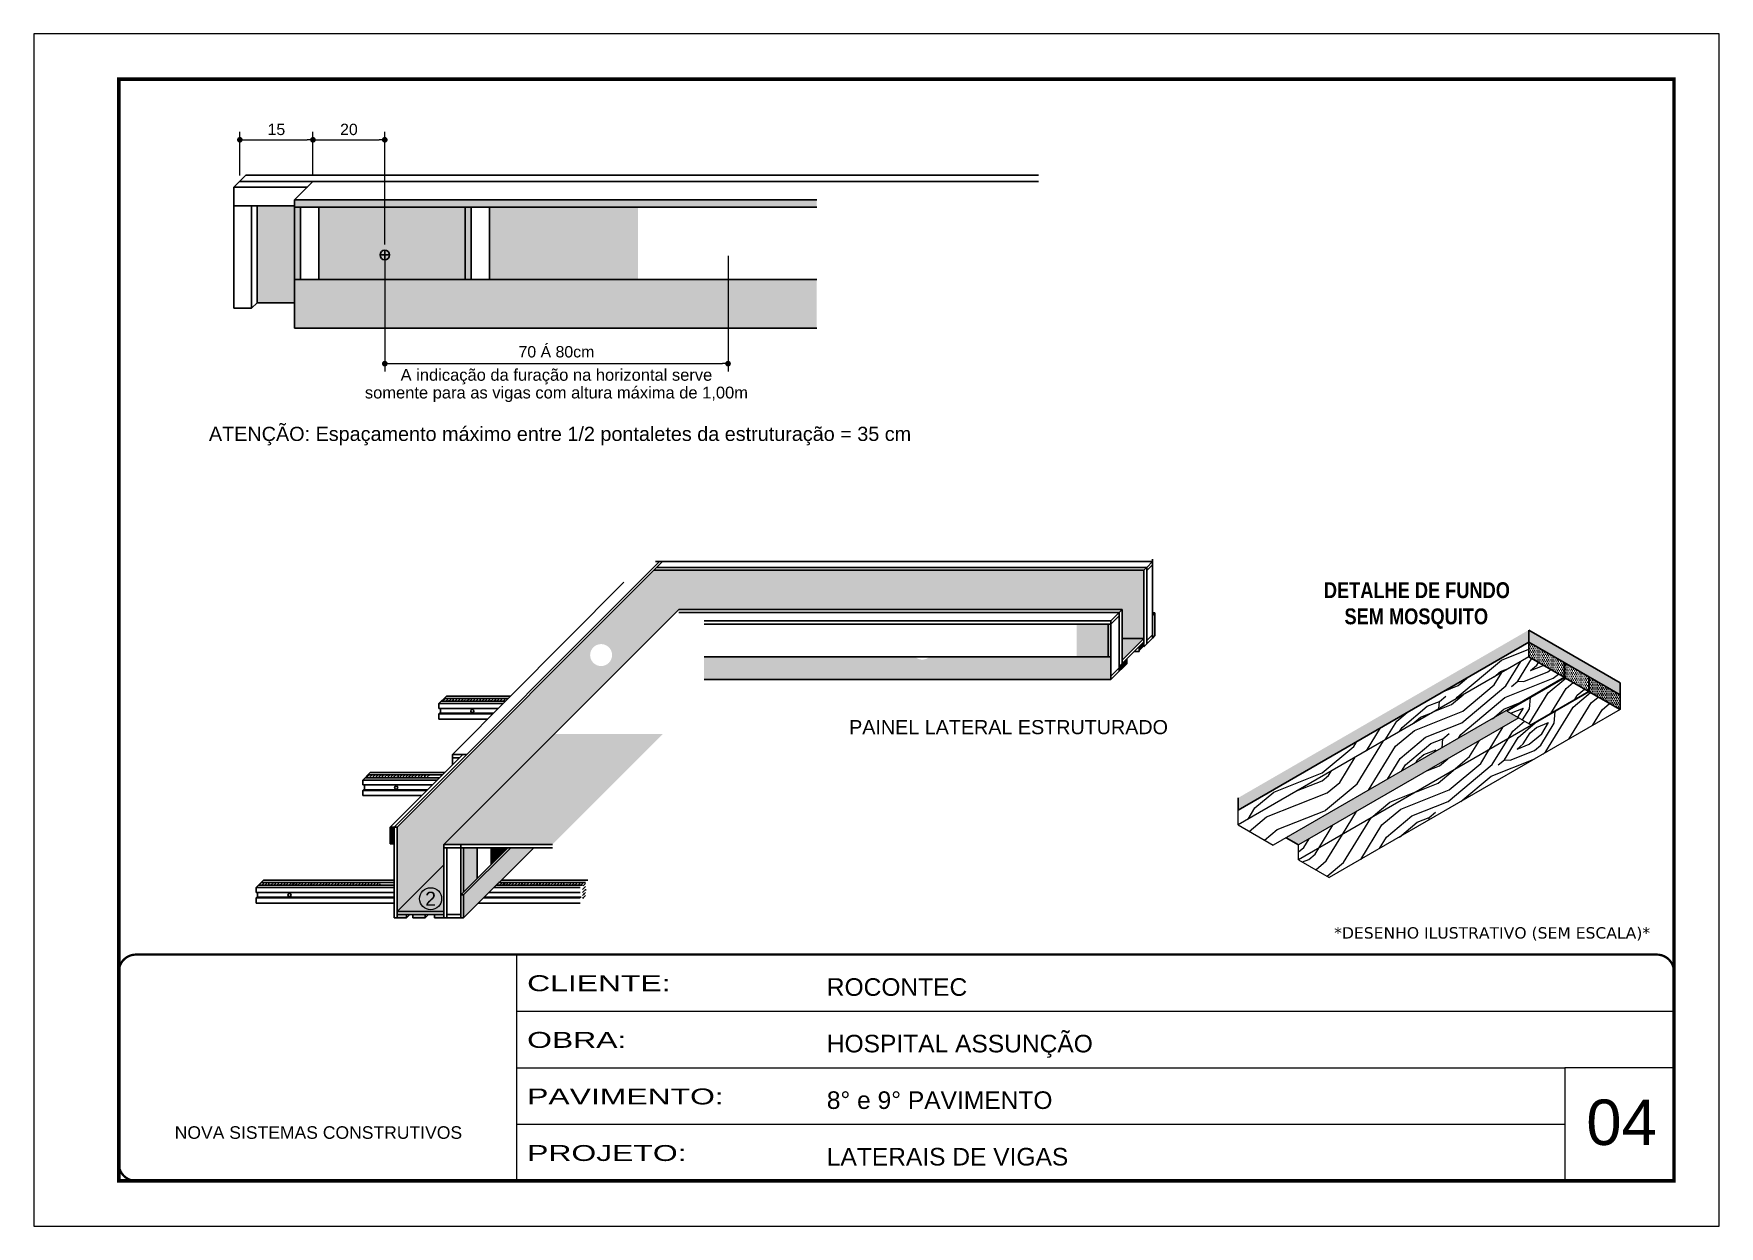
# Model space of a CAD drawing. Extents: x -20960 to -5926, y -2106 to 21915.
# Drawn here: x -7438 to -5953, y 20865 to 21915 of the extents above; entities that cross this region are included whole.
import ezdxf
from ezdxf.enums import TextEntityAlignment as Align

# ---------------------------------------------------------------- set-up
doc = ezdxf.new("R2010")
doc.units = 0
doc.linetypes.add('CONTINUO', pattern=[0])
doc.linetypes.add('DASHED', pattern=[0.75, 0.5, -0.25])
for name, color, linetype, lineweight in [('CARIMBO', 255, 'Continuous', 9), ('Demarcação 1', 251, 'Continuous', 9), ('Folhas', 255, 'Continuous', 9), ('fundo', 100, 'Continuous', 9), ('Madeira', 126, 'Continuous', 18), ('SARRAFO DE PRESSAO', 251, 'DASHED', 9)]:
    doc.layers.add(name, color=color, linetype=linetype, lineweight=lineweight)
for name, color, linetype in [('COTA', 241, 'Continuous'), ('HACHURA MADEIRAS', 1, 'Continuous'), ('material do compensado', 7, 'Continuous'), ('texto', 7, 'Continuous')]:
    doc.layers.add(name, color=color, linetype=linetype)
doc.layers.add('Demarcação 2', color=7, linetype='Continuous', lineweight=9, true_color=0xe0e0e0)
doc.styles.add('ARIAL', font='arial.ttf')
doc.styles.add('CESAR1', font='arial.ttf', dxfattribs={"oblique": 15})
doc.styles.add('ROMANC', font='techb___.ttf', dxfattribs={"height": 2.5})
doc.styles.get("Standard").update_dxf_attribs({"font": 'arial.ttf'})
doc.styles.add('stylellllll', font='verdana.ttf', dxfattribs={"height": 2})
doc.styles.add('Tecnologia', font='')
doc.styles.get('Tecnologia').set_extended_font_data('Forgotten Futurist')
doc.dimstyles.new('1x', dxfattribs={"dimtxt": 10, "dimasz": 5, "dimexe": 7, "dimexo": 5, "dimgap": 4, "dimtad": 1, "dimdec": 1, "dimdsep": 46, "dimtxsty": 'Standard', "dimblk": 'DOT', "dimcen": 0.09, "dimclrd": 4, "dimclre": 4, "dimclrt": 2, "dimadec": 0, "dimazin": 2, "dimtfac": 1, "dimtdec": 1, "dimtmove": 0, "dimatfit": 3, "dimldrblk": 'DOT', "dimfxl": 1, "dimtolj": 1, "dimtzin": 0, "dimlwd": 9, "dimlwe": 9, "dimarcsym": 0})
pattern_1 = [(45, (-9659.495, 69554.6815), (0.99436891, 3.64601934), [4.6875, -0.9375, 0, -0.9375])]
pattern_2 = [(355, (-55786.17, 18517.83), (111.07494, 93.20294), [5.12645, -97.40264]), (85, (-55742.19, 18550.01), (-93.20294, 111.07494), [10.2529, -92.27619]), (40, (-55763.51, 18541.58), (8.936, 102.13894), [7.24881, -21.74642, 7.24881, -14.497615, 50.751904, -43.50449]), (40, (-55791.72, 18513.175), (8.936, 102.13894), [7.24983, -14.49967, 7.24983, -115.99871]), (40, (-55755.08, 18520.26), (8.936, 102.13894), [7.24983, -137.7482]), (40, (-55745.314, 18514.26), (8.936, 102.13894), [7.24983, -137.7482]), (40, (-55759.74, 18525.815), (8.936, 102.13894), [7.24983, -137.7482]), (40, (-55764.4, 18531.37), (8.936, 102.13894), [14.49967, -130.49838]), (40, (-55732.165, 18605.74), (8.936, 102.13894), [14.49967, -130.49838]), (40, (-55774.17, 18537.37), (8.936, 102.13894), [28.99933, -115.99871]), (40, (-55778.83, 18542.92), (8.936, 102.13894), [28.99933, -115.99871]), (40, (-55709.76, 18567.756), (8.936, 102.13894), [28.99933, -115.99871]), (40, (-55783.04, 18553.58), (8.936, 102.13894), [21.7497, -123.24834]), (40, (-55802.13, 18570.69), (8.936, 102.13894), [21.7497, -123.24834]), (40, (-55792.81, 18559.584), (8.936, 102.13894), [21.7497, -123.24834]), (40, (-55723.74, 18584.42), (8.936, 102.13894), [36.24951, -108.74853]), (40, (-55733.505, 18590.42), (8.936, 102.13894), [36.24951, -108.74853]), (40, (-55725.525, 18563.99), (8.936, 102.13894), [50.74931, -94.24873]), (21.56505, (-55775.06, 18527.155), (102.138945, -8.936), [11.4631, -217.79893]), (21.56505, (-55751.954, 18556.01), (102.138945, -8.936), [11.4631, -217.79893]), (21.56505, (-55757.954, 18546.242), (102.138945, -8.936), [11.4631, -217.79893]), (21.56505, (-55781.063, 18517.39), (102.138945, -8.936), [22.9262, -206.33583]), (21.56505, (-55756.614, 18561.563), (102.138945, -8.936), [34.3893, -194.87273]), (21.56505, (-55766.38, 18567.564), (102.138945, -8.936), [45.8524, -183.40963]), (21.56505, (-55776.15, 18573.564), (102.138945, -8.936), [45.8524, -183.40963]), (21.56505, (-55788.79, 18605.546), (102.138945, -8.936), [45.8524, -183.40963]), (21.56505, (-55789.68, 18595.332), (102.138945, -8.936), [57.3155, -171.94653]), (21.56505, (-55785.47, 18584.67), (102.138945, -8.936), [57.3155, -171.94653]), (58.43495, (-55753.294, 18540.69), (8.936, 102.138945), [11.4631, -217.79893]), (58.43495, (-55769.51, 18531.815), (8.936, 102.138945), [11.4631, -217.79893]), (58.43495, (-55786.17, 18517.835), (8.936, 102.138945), [22.9262, -206.33583]), (58.43495, (-55754.188, 18530.475), (8.936, 102.138945), [22.9262, -206.33583]), (58.43495, (-55796.83, 18513.62), (8.936, 102.138945), [34.3893, -194.87273]), (58.43495, (-55807.044, 18514.515), (8.936, 102.138945), [45.8524, -183.40963]), (58.43495, (-55714.672, 18511.58), (8.936, 102.138945), [45.8524, -183.40963]), (58.43495, (-55749.527, 18524.92), (8.936, 102.138945), [45.8524, -183.40963]), (58.43495, (-55729.993, 18512.92), (8.936, 102.138945), [57.3155, -171.94653]), (58.43495, (-55739.76, 18518.92), (8.936, 102.138945), [57.3155, -171.94653])]
pattern_3 = [(0, (-44893.6525, 10763.8832), (0.82275303, 1.645506056), [0, -1.645506056])]

# ---------------------------------------------------------------- blocks, each defined once
blk = doc.blocks.new('9999999999')
at = {"color": 30, "linetype": 'CONTINUO'}
for p, q in [((98564.6, 34230.2), (98564.6, 34429.4)), ((98564.6, 34379.6), (99584, 34379.6)), ((98564.6, 34329.8), (99488, 34329.8)), ((99584, 34329.8), (99488, 34329.8)), ((99488, 34329.8), (99488, 34230.2)), ((98564.6, 34280), (99488, 34280))]:
    blk.add_line(p, q, dxfattribs=at)
at = {"color": 30, "linetype": 'CONTINUO', "const_width": 2}
blk.add_lwpolyline([(99584, 34230.2), (99584, 34414.4, 0.414214), (99569, 34429.4), (98229, 34429.4, 0.414214), (98214, 34414.4), (98214, 34245.2, 0.414214), (98229, 34230.2), (99584, 34230.2)], format="xyb", dxfattribs=at)
at = {"layer": 'Folhas'}
blk.add_lwpolyline([(98139, 34190.2), (99624, 34190.2), (99624, 35240.2), (98139, 35240.2)], close=True, dxfattribs=at)
at = {"layer": 'Folhas', "color": 30, "const_width": 3}
blk.add_lwpolyline([(98214, 34230.2), (99584, 34230.2), (99584, 35200.2), (98214, 35200.2)], close=True, dxfattribs=at)
at = {"color": 7, "linetype": 'Continuous', "ltscale": 5, "style": 'ARIAL'}
for s, height, p in [('ROCONTEC', 15.48, (98837.7, 34393.1)), ('HOSPITAL ASSUNÇÃO', 15.483, (98837.7, 34343.3)), ('8° e 9° PAVIMENTO', 15.483, (98837.7, 34293.5)), ('NOVA SISTEMAS CONSTRUTIVOS', 11.059, (98263.2, 34267.2)), ('LATERAIS DE VIGAS', 15.483, (98837.7, 34243.7))]:
    blk.add_text(s, height=height, dxfattribs=at).set_placement(p)
at = {"layer": 'Folhas', "color": 7, "style": 'Tecnologia', "width": 1.5}
for s, p in [('CLIENTE:', (98573.7, 34397.2)), ('OBRA:', (98573.7, 34347.3)), ('PAVIMENTO:', (98573.7, 34297.5)), ('PROJETO:', (98573.7, 34247.7))]:
    blk.add_text(s, height=14, dxfattribs=at).set_placement(p)
blk = doc.blocks.new('_Dot')
at = {"color": 0, "linetype": 'ByBlock', "lineweight": -2}
blk.add_line((-0.5, 0), (-1, 0), dxfattribs=at)
at = {"color": 0, "linetype": 'ByBlock', "const_width": 0.5}
blk.add_lwpolyline([(-0.25, 0, 1), (0.25, 0, 1)], format="xyb", close=True, dxfattribs=at)
blk = doc.blocks.new('*D8')
at = {"layer": 'COTA', "color": 4, "lineweight": 9, "transparency": 16777216}
for p, q in [((-7256.9, 21790.6), (-7256.9, 21829)), ((-7251.9, 21822), (-7197.5, 21822)), ((-7192.5, 21790.2), (-7192.5, 21829))]:
    blk.add_line(p, q, dxfattribs=at)
at = {"layer": 'Defpoints', "color": 0, "transparency": 16777216}
for p in [(-7192.5, 21822), (-7256.9, 21785.6), (-7192.5, 21785.2)]:
    blk.add_point(p, dxfattribs=at)
at = {"layer": 'COTA', "color": 4, "lineweight": 9, "transparency": 16777216, "xscale": 5, "yscale": 5, "zscale": 5, "rotation": 180}
blk.add_blockref('_Dot', (-7256.9, 21822), dxfattribs=at)
at = {"layer": 'COTA', "color": 4, "lineweight": 9, "transparency": 16777216, "xscale": 5, "yscale": 5, "zscale": 5}
blk.add_blockref('_Dot', (-7192.5, 21822), dxfattribs=at)
at = {"layer": 'COTA', "color": 2, "transparency": 16777216, "insert": (-7224.7, 21831.1), "char_height": 10, "attachment_point": 5}
blk.add_mtext('\\A1;15', dxfattribs=at)
blk = doc.blocks.new('*D9')
at = {"layer": 'COTA', "color": 4, "lineweight": 9, "transparency": 16777216}
for p, q in [((-7192.5, 21790.2), (-7192.5, 21829)), ((-7187.5, 21822), (-7134.2, 21822)), ((-7129.2, 21729.8), (-7129.2, 21829))]:
    blk.add_line(p, q, dxfattribs=at)
at = {"layer": 'Defpoints', "color": 0, "transparency": 16777216}
for p in [(-7129.2, 21822), (-7192.5, 21785.2), (-7129.2, 21724.8)]:
    blk.add_point(p, dxfattribs=at)
at = {"layer": 'COTA', "color": 4, "lineweight": 9, "transparency": 16777216, "xscale": 5, "yscale": 5, "zscale": 5, "rotation": 180}
blk.add_blockref('_Dot', (-7192.5, 21822), dxfattribs=at)
at = {"layer": 'COTA', "color": 4, "lineweight": 9, "transparency": 16777216, "xscale": 5, "yscale": 5, "zscale": 5}
blk.add_blockref('_Dot', (-7129.2, 21822), dxfattribs=at)
at = {"layer": 'COTA', "color": 2, "transparency": 16777216, "insert": (-7160.8, 21831.1), "char_height": 10, "attachment_point": 5}
blk.add_mtext('\\A1;20', dxfattribs=at)
blk = doc.blocks.new('*D10')
at = {"layer": 'COTA', "color": 4, "lineweight": 9, "transparency": 16777216}
for p, q in [((-7129.2, 21719.8), (-7129.2, 21617.9)), ((-6826.8, 21719.8), (-6826.8, 21617.9)), ((-7124.2, 21624.9), (-6831.8, 21624.9))]:
    blk.add_line(p, q, dxfattribs=at)
at = {"layer": 'Defpoints', "color": 0, "transparency": 16777216}
for p in [(-7129.2, 21724.8), (-6826.8, 21724.8), (-6826.8, 21624.9)]:
    blk.add_point(p, dxfattribs=at)
at = {"layer": 'COTA', "color": 4, "lineweight": 9, "transparency": 16777216, "xscale": 5, "yscale": 5, "zscale": 5, "rotation": 180}
blk.add_blockref('_Dot', (-7129.2, 21624.9), dxfattribs=at)
at = {"layer": 'COTA', "color": 4, "lineweight": 9, "transparency": 16777216, "xscale": 5, "yscale": 5, "zscale": 5}
blk.add_blockref('_Dot', (-6826.8, 21624.9), dxfattribs=at)
at = {"layer": 'COTA', "color": 2, "transparency": 16777216, "insert": (-6978, 21635.3), "char_height": 10, "attachment_point": 5}
blk.add_mtext('\\A1;70 Á 80cm', dxfattribs=at)

msp = doc.modelspace()

# ---------------------------------------------------------------- hatches: boundary and pattern name
at = {"linetype": 'ByBlock', "ltscale": 2}
for points in [[(-7208.82, 21699.04), (-7203.5, 21699.04), (-7203.5, 21762.64), (-7208.82, 21762.64)], [(-6748.66, 21769.13), (-7208.71, 21769.13), (-7208.71, 21762.75), (-6748.66, 21762.75)], [(-7058.64, 21699.04), (-7053.32, 21699.04), (-7053.31, 21762.64), (-7058.64, 21762.64)], [(-6450.77, 21405.49), (-6452.79, 21405.49), (-6452.79, 21403.25)], [(-6492.1, 21366.78), (-6489.66, 21366.78), (-6489.66, 21395.5), (-6492.1, 21395.5)], [(-7018.25, 21198.72), (-7020.82, 21198.72), (-7062.27, 21157.26), (-7059.71, 21157.26)], [(-7035.46, 21184.08), (-7033.11, 21186.43), (-7033.11, 21198.61), (-7035.46, 21198.61)]]:
    msp.add_hatch(color=256, dxfattribs=at).paths.add_polyline_path(points)
for points in [[(-6460.4, 21375.7), (-6460.4, 21379.89), (-6464.63, 21375.7), (-6464.63, 21371.5)], [(-6475.57, 21364.85), (-6481.55, 21358.92), (-6481.55, 21354.72), (-6475.57, 21360.66)], [(-7120.79, 21216.88), (-7124.46, 21216.88), (-7124.46, 21202.02), (-7120.79, 21202.02)]]:
    msp.add_hatch(color=256).paths.add_polyline_path(points)
at = {"linetype": 'Continuous', "ltscale": 1.5}
h = msp.add_hatch(dxfattribs=at)
h.set_pattern_fill('ANSI36', color=256, scale=15, style=0)
h.set_pattern_definition(pattern_1)
h.paths.add_polyline_path([(-7077.03, 21330.17), (-7079.53, 21327.67), (-7022.97, 21327.67), (-7020.48, 21330.17)])
h = msp.add_hatch(dxfattribs=at)
h.set_pattern_fill('ANSI36', color=256, scale=15, style=0)
h.set_pattern_definition(pattern_1)
h.paths.add_polyline_path([(-7144.01, 21262.8), (-7146.51, 21260.3), (-7089.95, 21260.3), (-7087.45, 21262.8)])
h = msp.add_hatch(dxfattribs=at)
h.set_pattern_fill('ANSI36', color=256, scale=15, style=0)
h.set_pattern_definition(pattern_1)
h.paths.add_polyline_path([(-7238.08, 21168.18), (-7240.59, 21165.67), (-7133.11, 21165.67), (-7133.11, 21168.18)])
h = msp.add_hatch(dxfattribs=at)
h.set_pattern_fill('ANSI36', color=256, scale=15, style=0)
h.set_pattern_definition(pattern_1)
h.paths.add_polyline_path([(-6952.39, 21168.18), (-6954.9, 21165.67), (-6954.9, 21152.06), (-6952.39, 21154.57)])
h.paths.add_polyline_path([(-7028.49, 21168.18), (-7031, 21165.67), (-6954.9, 21165.67), (-6952.39, 21168.18)])
at = {"linetype": 'ByBlock', "ltscale": 2}
h = msp.add_hatch(color=256, dxfattribs=at)
h.paths.add_polyline_path([(-7110.01, 21139.89), (-7118.23, 21139.89), (-7118.23, 21136.97), (-7110.01, 21136.97)])
h.paths.add_polyline_path([(-7093.71, 21139.89), (-7104.5, 21139.89), (-7104.5, 21136.97), (-7093.71, 21136.97)])
h.paths.add_polyline_path([(-7077.16, 21139.89), (-7085.38, 21139.89), (-7085.38, 21136.97), (-7077.16, 21136.97)])
at = {"layer": 'Demarcação 1'}
h = msp.add_hatch(color=256, dxfattribs=at)
h.paths.add_polyline_path([(-7098.5, 21153.78, 1), (-7079.14, 21153.78, 1)], flags=17)
h.paths.add_polyline_path([(-7077.16, 21201.49), (-6892.12, 21386.53), (-6892.12, 21443), (-6892.12, 21443), (-7118.23, 21216.89), (-7118.23, 21142.45), (-7077.16, 21183.52)])
h.paths.add_polyline_path([(-6948.3, 21368.32, -1), (-6928.95, 21368.32, -1)], flags=16)
h.paths.add_polyline_path([(-7096.7, 21144.53), (-7080.94, 21144.53), (-7080.94, 21163.09), (-7096.7, 21163.09)], flags=24)
h.paths.add_polyline_path([(-6946.5, 21359.07), (-6930.75, 21359.07), (-6930.75, 21377.62), (-6946.5, 21377.62)], flags=24)
for points in [[(-6892.12, 21386.53), (-6870.18, 21408.46), (-6479.61, 21408.46), (-6479.61, 21382.84), (-6460.4, 21382.84), (-6460.4, 21443), (-6892.12, 21443)], [(-6479.61, 21382.84), (-6479.61, 21363.78), (-6460.4, 21382.84)]]:
    msp.add_hatch(color=256, dxfattribs=at).paths.add_polyline_path(points)
h = msp.add_hatch(color=256, dxfattribs=at)
h.paths.add_polyline_path([(-7118.23, 21142.45), (-7077.16, 21142.45), (-7077.16, 21183.52)])
h.paths.add_polyline_path([(-7098.5, 21153.78, -1), (-7079.14, 21153.78, -1)], flags=16)
h.paths.add_polyline_path([(-7096.7, 21144.53), (-7080.94, 21144.53), (-7080.94, 21163.09), (-7096.7, 21163.09)], flags=24)
at = {"layer": 'Demarcação 2'}
for points in [[(-7208.71, 21762.76), (-7208.71, 21762.76), (-7208.71, 21762.76), (-7208.71, 21763.82), (-7241.71, 21763.82), (-7241.71, 21678.6), (-7208.71, 21678.6)], [(-7187.16, 21699.04), (-7058.53, 21699.04), (-7058.53, 21762.75), (-7187.16, 21762.75)], [(-7036.98, 21699.04), (-6906.26, 21699.04), (-6906.26, 21762.75), (-7036.98, 21762.75)], [(-6748.66, 21699.04), (-7208.71, 21699.04), (-7208.71, 21662.5), (-7208.71, 21656.13), (-6748.66, 21656.12)], [(-6519.66, 21366.78), (-6491.99, 21366.78), (-6491.99, 21395.61), (-6519.66, 21395.61)], [(-6489.55, 21366.78), (-6649.22, 21366.79, -0.3830345), (-6662.15, 21366.79), (-6847.93, 21366.79), (-6847.93, 21346.79), (-6489.55, 21346.78)], [(-7059.92, 21159.62), (-7047.67, 21171.86), (-7047.67, 21198.72), (-7059.92, 21198.72)], [(-6997.95, 21198.72), (-7003.44, 21198.72), (-7018.25, 21198.72), (-7059.71, 21157.26), (-7059.71, 21136.97)], [(-7033, 21186.54), (-7020.82, 21198.72), (-7033, 21198.72)]]:
    msp.add_hatch(color=256, dxfattribs=at).paths.add_polyline_path(points)
h = msp.add_hatch(color=256, dxfattribs=at)
h.paths.add_polyline_path([(-7077.16, 21201.49), (-7074.59, 21201.49), (-7062.27, 21201.49), (-6981.52, 21201.49), (-6884.16, 21298.85), (-6979.8, 21298.85)])
h.paths.add_polyline_path([(-6969.42, 21249.47), (-6953.55, 21249.47), (-6953.55, 21268.35), (-6969.42, 21268.35)], flags=24)
at = {"layer": 'fundo'}
h = msp.add_hatch(color=252, dxfattribs=at)
h.dxf.hatch_style = 1
h.paths.add_polyline_path([(-6377.51, 21242.5), (-6377.51, 21231.85), (-6121.36, 21379.73), (-6121.36, 21390.39)])
h = msp.add_hatch(color=252, dxfattribs=at)
h.dxf.hatch_style = 1
h.paths.add_polyline_path([(-6090.28, 21372.45), (-6121.36, 21390.39), (-6121.36, 21379.73), (-6090.28, 21361.79), (-6040.95, 21333.31), (-6040.95, 21343.96)])
h = msp.add_hatch(color=252, dxfattribs=at)
h.dxf.hatch_style = 1
h.paths.add_polyline_path([(-6129.99, 21312.99), (-6140.36, 21318.98), (-6140.36, 21319.86), (-6335.15, 21207.39), (-6324.23, 21201.09)])
at = {"layer": 'HACHURA MADEIRAS'}
h = msp.add_hatch(dxfattribs=at)
h.set_pattern_fill('DOTS', scale=1.036539)
h.set_pattern_definition(pattern_3)
h.paths.add_polyline_path([(-6090.28, 21348.77), (-6090.28, 21361.79), (-6121.36, 21379.73), (-6121.36, 21366.71)])
h = msp.add_hatch(dxfattribs=at)
h.set_pattern_fill('DOTS', scale=1.036539)
h.set_pattern_definition(pattern_3)
h.paths.add_polyline_path([(-6089.52, 21361.35), (-6089.52, 21348.33), (-6068.39, 21336.13), (-6068.39, 21349.15)])
h = msp.add_hatch(dxfattribs=at)
h.set_pattern_fill('DOTS', scale=1.036539)
h.set_pattern_definition(pattern_3)
h.paths.add_polyline_path([(-6068.09, 21348.98), (-6068.09, 21335.95), (-6040.95, 21320.28), (-6040.95, 21333.31)])
at = {"layer": 'Madeira'}
h = msp.add_hatch(dxfattribs=at)
h.set_pattern_fill('PATRON00077', color=256, scale=102.529099, angle=355, pattern_type=2)
h.set_pattern_definition(pattern_2)
h.paths.add_polyline_path([(-6377.51, 21231.85), (-6377.51, 21218.83), (-6121.36, 21366.71), (-6121.36, 21379.73)])
h = msp.add_hatch(dxfattribs=at)
h.set_pattern_fill('PATRON00077', color=256, scale=102.529099, angle=355, pattern_type=2)
h.set_pattern_definition([(355, (-24683.65, -50722.74), (111.07494, 93.20294), [5.12645, -97.40264]), (85, (-24639.67, -50690.56), (-93.20294, 111.07494), [10.25291, -92.27619]), (40, (-24660.99, -50698.99), (8.936, 102.138945), [7.248807, -21.74642, 7.248807, -14.497615, 50.751904, -43.504487]), (40, (-24689.205, -50727.395), (8.936, 102.138945), [7.24983, -14.499665, 7.24983, -115.99871]), (40, (-24652.56, -50720.31), (8.936, 102.138945), [7.24983, -137.74821]), (40, (-24642.796, -50726.31), (8.936, 102.138945), [7.24983, -137.74821]), (40, (-24657.22, -50714.755), (8.936, 102.138945), [7.24983, -137.74821]), (40, (-24661.88, -50709.2), (8.936, 102.138945), [14.49967, -130.49838]), (40, (-24629.65, -50634.83), (8.936, 102.138945), [14.49967, -130.49838]), (40, (-24671.65, -50703.2), (8.936, 102.138945), [28.99933, -115.99871]), (40, (-24676.31, -50697.65), (8.936, 102.138945), [28.99933, -115.99871]), (40, (-24607.24, -50672.814), (8.936, 102.138945), [28.99933, -115.99871]), (40, (-24680.524, -50686.99), (8.936, 102.138945), [21.7497, -123.24834]), (40, (-24699.61, -50669.88), (8.936, 102.138945), [21.7497, -123.24834]), (40, (-24690.29, -50680.986), (8.936, 102.138945), [21.7497, -123.24834]), (40, (-24621.22, -50656.15), (8.936, 102.138945), [36.24951, -108.74853]), (40, (-24630.99, -50650.15), (8.936, 102.138945), [36.24951, -108.74853]), (40, (-24623.01, -50676.58), (8.936, 102.138945), [50.74931, -94.24873]), (21.56505, (-24672.544, -50713.415), (102.138945, -8.936), [11.4631, -217.79893]), (21.56505, (-24649.436, -50684.56), (102.138945, -8.936), [11.4631, -217.79893]), (21.56505, (-24655.436, -50694.327), (102.138945, -8.936), [11.4631, -217.79893]), (21.56505, (-24678.545, -50723.18), (102.138945, -8.936), [22.9262, -206.33583]), (21.56505, (-24654.096, -50679.007), (102.138945, -8.936), [34.3893, -194.87273]), (21.56505, (-24663.863, -50673.006), (102.138945, -8.936), [45.8524, -183.40963]), (21.56505, (-24673.63, -50667.005), (102.138945, -8.936), [45.8524, -183.40963]), (21.56505, (-24686.27, -50635.023), (102.138945, -8.936), [45.8524, -183.40963]), (21.56505, (-24687.163, -50645.237), (102.138945, -8.936), [57.31551, -171.94653]), (21.56505, (-24682.95, -50655.9), (102.138945, -8.936), [57.31551, -171.94653]), (58.43495, (-24650.776, -50699.88), (8.936, 102.138945), [11.4631, -217.79893]), (58.43495, (-24666.99, -50708.755), (8.936, 102.138945), [11.4631, -217.79893]), (58.43495, (-24683.65, -50722.735), (8.936, 102.138945), [22.9262, -206.33583]), (58.43495, (-24651.67, -50710.095), (8.936, 102.138945), [22.9262, -206.33583]), (58.43495, (-24694.31, -50726.95), (8.936, 102.138945), [34.3893, -194.87273]), (58.43495, (-24704.526, -50726.055), (8.936, 102.138945), [45.8524, -183.40963]), (58.43495, (-24612.154, -50728.99), (8.936, 102.138945), [45.8524, -183.40963]), (58.43495, (-24647.01, -50715.65), (8.936, 102.138945), [45.8524, -183.40963]), (58.43495, (-24627.475, -50727.65), (8.936, 102.138945), [57.31551, -171.94653]), (58.43495, (-24637.24, -50721.65), (8.936, 102.138945), [57.31551, -171.94653])])
h.paths.add_polyline_path([(-6377.51, 21218.83), (-6346.43, 21200.88), (-6090.28, 21348.77), (-6121.36, 21366.71)])
h = msp.add_hatch(dxfattribs=at)
h.set_pattern_fill('PATRON00077', color=256, scale=102.529099, angle=355, pattern_type=2)
h.set_pattern_definition([(355, (-55808.13, 18530.57), (111.07494, 93.20294), [5.12645, -97.40264]), (85, (-55764.15, 18562.75), (-93.20294, 111.07494), [10.2529, -92.27619]), (40, (-55785.47, 18554.32), (8.936, 102.13894), [7.24881, -21.74642, 7.24881, -14.497615, 50.751904, -43.50449]), (40, (-55813.69, 18525.914), (8.936, 102.13894), [7.24983, -14.49967, 7.24983, -115.99871]), (40, (-55777.045, 18533), (8.936, 102.13894), [7.24983, -137.7482]), (40, (-55767.28, 18527), (8.936, 102.13894), [7.24983, -137.7482]), (40, (-55781.705, 18538.554), (8.936, 102.13894), [7.24983, -137.7482]), (40, (-55786.366, 18544.11), (8.936, 102.13894), [14.49967, -130.49838]), (40, (-55754.13, 18618.48), (8.936, 102.13894), [14.49967, -130.49838]), (40, (-55796.13, 18550.11), (8.936, 102.13894), [28.99933, -115.99871]), (40, (-55800.79, 18555.66), (8.936, 102.13894), [28.99933, -115.99871]), (40, (-55731.72, 18580.495), (8.936, 102.13894), [28.99933, -115.99871]), (40, (-55805.006, 18566.32), (8.936, 102.13894), [21.7497, -123.24834]), (40, (-55824.09, 18583.43), (8.936, 102.13894), [21.7497, -123.24834]), (40, (-55814.77, 18572.32), (8.936, 102.13894), [21.7497, -123.24834]), (40, (-55745.7, 18597.16), (8.936, 102.13894), [36.24951, -108.74853]), (40, (-55755.47, 18603.16), (8.936, 102.13894), [36.24951, -108.74853]), (40, (-55747.49, 18576.73), (8.936, 102.13894), [50.74931, -94.24873]), (21.56505, (-55797.026, 18539.894), (102.138945, -8.936), [11.4631, -217.79893]), (21.56505, (-55773.918, 18568.75), (102.138945, -8.936), [11.4631, -217.79893]), (21.56505, (-55779.92, 18558.98), (102.138945, -8.936), [11.4631, -217.79893]), (21.56505, (-55803.027, 18530.127), (102.138945, -8.936), [22.9262, -206.33583]), (21.56505, (-55778.58, 18574.303), (102.138945, -8.936), [34.3893, -194.87273]), (21.56505, (-55788.345, 18580.303), (102.138945, -8.936), [45.8524, -183.40963]), (21.56505, (-55798.11, 18586.304), (102.138945, -8.936), [45.8524, -183.40963]), (21.56505, (-55810.75, 18618.286), (102.138945, -8.936), [45.8524, -183.40963]), (21.56505, (-55811.646, 18608.07), (102.138945, -8.936), [57.3155, -171.94653]), (21.56505, (-55807.432, 18597.41), (102.138945, -8.936), [57.3155, -171.94653]), (58.43495, (-55775.26, 18553.43), (8.936, 102.138945), [11.4631, -217.79893]), (58.43495, (-55791.473, 18544.554), (8.936, 102.138945), [11.4631, -217.79893]), (58.43495, (-55808.134, 18530.574), (8.936, 102.138945), [22.9262, -206.33583]), (58.43495, (-55776.15, 18543.214), (8.936, 102.138945), [22.9262, -206.33583]), (58.43495, (-55818.794, 18526.36), (8.936, 102.138945), [34.3893, -194.87273]), (58.43495, (-55829.01, 18527.254), (8.936, 102.138945), [45.8524, -183.40963]), (58.43495, (-55736.637, 18524.32), (8.936, 102.138945), [45.8524, -183.40963]), (58.43495, (-55771.49, 18537.66), (8.936, 102.138945), [45.8524, -183.40963]), (58.43495, (-55751.957, 18525.66), (8.936, 102.138945), [57.3155, -171.94653]), (58.43495, (-55761.724, 18531.66), (8.936, 102.138945), [57.3155, -171.94653])])
h.paths.add_polyline_path([(-6119.22, 21306.78), (-6068.39, 21336.13), (-6090.05, 21348.69), (-6140.36, 21318.98)])
h = msp.add_hatch(dxfattribs=at)
h.set_pattern_fill('PATRON00077', color=256, scale=102.529099, angle=355, pattern_type=2)
h.set_pattern_definition(pattern_2)
h.paths.add_polyline_path([(-6297.08, 21172.41), (-6040.95, 21320.28), (-6068.09, 21335.95), (-6324.13, 21188.12)])
h = msp.add_hatch(dxfattribs=at)
h.set_pattern_fill('PATRON00077', color=256, scale=102.529099, angle=355, pattern_type=2)
h.set_pattern_definition(pattern_2)
h.paths.add_polyline_path([(-6118.86, 21306.57), (-6130.14, 21313.08), (-6324.3, 21201.05), (-6324.23, 21188.07)])

# ---------------------------------------------------------------- linework, layer by layer
at = {"linetype": 'ByBlock', "ltscale": 2}
for p, q in [((-7262.14, 21780.39), (-7251.7, 21790.83)), ((-7192.49, 21785.22), (-7208.71, 21769.13)), ((-7262.14, 21780.39), (-7262.14, 21763.82)), ((-7262.14, 21763.82), (-7262.14, 21673.76)), ((-7246.54, 21763.82), (-7246.54, 21673.76)), ((-7241.71, 21763.82), (-7241.71, 21678.6)), ((-7208.71, 21769.13), (-6748.66, 21769.13)), ((-7208.71, 21762.76), (-7208.71, 21769.13)), ((-7208.71, 21762.76), (-7208.71, 21656.13)), ((-7208.71, 21762.76), (-7208.71, 21662.5)), ((-7208.71, 21762.75), (-6748.66, 21762.75)), ((-7203.39, 21762.76), (-7203.39, 21699.04)), ((-7187.16, 21699.04), (-7187.16, 21762.76)), ((-7058.53, 21762.76), (-7058.53, 21699.04)), ((-7053.2, 21762.76), (-7053.2, 21699.04)), ((-7036.98, 21699.04), (-7036.98, 21762.76)), ((-7246.54, 21673.76), (-7241.71, 21678.6)), ((-7208.71, 21678.59), (-7241.71, 21678.6)), ((-7208.71, 21678.6), (-7241.71, 21678.6)), ((-6452.79, 21447.69), (-6457.84, 21442.68)), ((-6482.12, 21405.9), (-6489.55, 21398.53)), ((-6482.12, 21402.98), (-6489.55, 21395.61)), ((-6482.12, 21405.9), (-6479.61, 21408.46)), ((-6482.12, 21405.9), (-6482.12, 21354.15)), ((-6452.79, 21403.25), (-6450.77, 21405.49)), ((-6450.77, 21405.49), (-6452.79, 21405.49)), ((-6450.77, 21385.49), (-6450.77, 21405.49)), ((-6847.93, 21398.53), (-6489.55, 21398.53)), ((-6847.93, 21395.61), (-6489.55, 21395.61)), ((-6491.99, 21395.61), (-6491.99, 21366.78)), ((-6489.55, 21398.53), (-6489.55, 21395.61)), ((-6489.55, 21395.61), (-6489.55, 21346.78)), ((-6452.79, 21383.25), (-6450.77, 21385.49)), ((-6452.79, 21383.25), (-6460.4, 21375.7)), ((-6482.12, 21357.07), (-6489.55, 21349.7)), ((-6475.57, 21360.66), (-6485.95, 21350.36)), ((-6479.61, 21356.64), (-6482.12, 21354.15)), ((-6482.12, 21354.15), (-6489.55, 21346.78)), ((-7081.6, 21325.6), (-7081.6, 21321.4)), ((-7081.6, 21325.6), (-7038.36, 21325.6)), ((-7081.6, 21325.6), (-7025.02, 21325.6)), ((-7079.53, 21327.67), (-7022.97, 21327.67)), ((-7077.03, 21330.17), (-7020.48, 21330.17)), ((-7074.96, 21332.24), (-7018.42, 21332.24)), ((-7081.6, 21321.4), (-7029.19, 21321.4)), ((-7081.6, 21316.53), (-7034.03, 21316.53)), ((-7081.6, 21311.98), (-7051.89, 21311.98)), ((-7081.6, 21311.98), (-7038.56, 21311.98)), ((-7080.96, 21317.17), (-7033.4, 21317.17)), ((-7080.16, 21321.4), (-7080.16, 21317.17)), ((-7069.46, 21271.88), (-7069.46, 21280.9)), ((-7069.46, 21277.98), (-7063.36, 21277.98)), ((-7148.58, 21258.23), (-7105.34, 21258.23)), ((-7148.58, 21258.23), (-7083.11, 21258.23)), ((-7148.58, 21258.23), (-7148.58, 21254.03)), ((-7148.58, 21254.03), (-7087.31, 21254.03)), ((-7147.14, 21254.03), (-7147.14, 21249.8)), ((-7146.51, 21260.3), (-7081.05, 21260.3)), ((-7144.01, 21262.8), (-7078.54, 21262.8)), ((-7141.94, 21264.87), (-7076.47, 21264.87)), ((-7148.58, 21249.16), (-7092.18, 21249.16)), ((-7148.58, 21244.61), (-7118.87, 21244.61)), ((-7148.58, 21244.61), (-7096.73, 21244.61)), ((-7147.94, 21249.8), (-7091.54, 21249.8)), ((-7124.46, 21202.02), (-7124.46, 21216.88)), ((-7120.79, 21216.89), (-7118.23, 21216.89)), ((-7124.46, 21202.02), (-7120.79, 21202.02)), ((-7077.16, 21201.49), (-7074.59, 21201.49)), ((-7071.38, 21198.72), (-7003.44, 21198.72)), ((-7062.27, 21139.89), (-7062.27, 21198.72)), ((-7059.92, 21159.62), (-7059.92, 21198.58)), ((-7047.67, 21171.86), (-7047.67, 21198.72)), ((-7035.35, 21184.18), (-7035.35, 21198.72)), ((-7033, 21186.54), (-7033, 21198.72)), ((-7242.65, 21163.6), (-7146.45, 21163.6)), ((-7242.65, 21163.6), (-7120.79, 21163.6)), ((-7242.65, 21163.6), (-7242.65, 21159.41)), ((-7240.59, 21165.67), (-7120.79, 21165.67)), ((-7238.08, 21168.18), (-7120.79, 21168.18)), ((-7236.01, 21170.25), (-7120.79, 21170.25)), ((-7033.07, 21163.6), (-6956.97, 21163.6)), ((-7031, 21165.67), (-6954.9, 21165.67)), ((-7028.49, 21168.18), (-6952.39, 21168.18)), ((-7026.43, 21170.25), (-6950.32, 21170.25)), ((-7242.65, 21159.41), (-7120.79, 21159.41)), ((-7242.65, 21154.54), (-7120.79, 21154.54)), ((-7242.65, 21149.99), (-7146.45, 21149.99)), ((-7242.65, 21149.99), (-7120.79, 21149.99)), ((-7242.02, 21155.18), (-7120.79, 21155.18)), ((-7241.21, 21159.41), (-7241.21, 21155.18)), ((-7046.68, 21149.99), (-6956.97, 21149.99)), ((-7042.13, 21154.54), (-6956.97, 21154.54)), ((-7041.49, 21155.18), (-6956.33, 21155.18)), ((-7037.26, 21159.41), (-6956.97, 21159.41)), ((-7062.27, 21139.89), (-7062.27, 21136.97))]:
    msp.add_line(p, q, dxfattribs=at)
for p, q in [((-6553.15, 21785.22), (-7257.31, 21785.22)), ((-6553.15, 21790.83), (-7251.7, 21790.83)), ((-7197.36, 21780.39), (-7262.14, 21780.39)), ((-7208.71, 21763.82), (-7262.14, 21763.82)), ((-7208.84, 21699.04), (-6748.66, 21699.04)), ((-7262.14, 21673.76), (-7246.54, 21673.76)), ((-7208.71, 21656.13), (-6748.66, 21656.12)), ((-6887.07, 21450.61), (-7120.79, 21216.89)), ((-6884.5, 21450.61), (-7118.23, 21216.89)), ((-6452.79, 21450.61), (-6890.73, 21450.61)), ((-6889.55, 21445.56), (-6457.84, 21445.56)), ((-6457.84, 21445.56), (-6843.45, 21445.56)), ((-6457.84, 21445.56), (-6460.4, 21443)), ((-6452.79, 21450.61), (-6457.84, 21445.56)), ((-6457.84, 21378.24), (-6457.84, 21445.56)), ((-6457.84, 21445.56), (-6457.84, 21439.4)), ((-6452.79, 21385.49), (-6452.79, 21452.85)), ((-6452.79, 21383.25), (-6452.79, 21450.61)), ((-6918.72, 21432.52), (-7069.46, 21280.9)), ((-6892.12, 21443), (-6460.4, 21443)), ((-6460.4, 21375.7), (-6460.4, 21443)), ((-6870.18, 21408.46), (-7077.16, 21201.49)), ((-6479.61, 21408.46), (-6870.18, 21408.46)), ((-6482.12, 21405.9), (-6870.18, 21405.9)), ((-6479.61, 21356.64), (-6479.61, 21408.46)), ((-6452.79, 21386.17), (-6457.84, 21381.12)), ((-6460.4, 21379.89), (-6481.55, 21358.92)), ((-6460.4, 21382.84), (-6479.61, 21363.78)), ((-6464.63, 21371.5), (-6468.86, 21371.5)), ((-6464.63, 21375.7), (-6464.63, 21371.5)), ((-6847.93, 21366.79), (-6489.55, 21366.78)), ((-6475.57, 21360.66), (-6475.57, 21364.85)), ((-6847.93, 21346.79), (-6489.55, 21346.78)), ((-7074.96, 21332.24), (-7081.6, 21325.6)), ((-7060.44, 21280.9), (-7124.46, 21216.89)), ((-7069.46, 21280.9), (-7056.78, 21280.9)), ((-7141.94, 21264.87), (-7148.58, 21258.23)), ((-7124.46, 21216.88), (-7120.79, 21216.88)), ((-7120.79, 21139.89), (-7120.79, 21216.89)), ((-7118.23, 21136.97), (-7118.23, 21216.89)), ((-7077.16, 21136.97), (-7077.16, 21201.49)), ((-7077.16, 21201.49), (-6981.52, 21201.49)), ((-7077.16, 21201.49), (-7077.16, 21198.72)), ((-7077.16, 21198.72), (-7070.25, 21198.72)), ((-7062.27, 21201.49), (-7074.59, 21201.49)), ((-7074.59, 21139.89), (-7074.59, 21198.72)), ((-7074.59, 21198.72), (-7074.59, 21198.41)), ((-7062.27, 21136.97), (-7062.27, 21201.49)), ((-7020.82, 21198.72), (-7062.27, 21157.26)), ((-6997.95, 21198.72), (-7059.71, 21136.97)), ((-7018.25, 21198.72), (-7059.71, 21157.26)), ((-7003.44, 21198.72), (-6981.4, 21198.72)), ((-7077.16, 21183.52), (-7118.23, 21142.45)), ((-7236.01, 21170.25), (-7242.65, 21163.6)), ((-7059.71, 21157.26), (-7062.27, 21157.26)), ((-7059.71, 21157.26), (-7059.71, 21136.97)), ((-7120.79, 21136.97), (-7120.79, 21139.89)), ((-7110.01, 21136.97), (-7120.79, 21136.97)), ((-7118.23, 21142.45), (-7077.16, 21142.45)), ((-7118.23, 21139.89), (-7077.16, 21139.89)), ((-7118.23, 21139.89), (-7110.01, 21139.89)), ((-7110.01, 21139.89), (-7110.01, 21136.97)), ((-7110.01, 21136.97), (-7107.09, 21139.89)), ((-7104.5, 21139.89), (-7093.71, 21139.89)), ((-7104.5, 21136.97), (-7104.5, 21139.89)), ((-7093.71, 21136.97), (-7104.5, 21136.97)), ((-7093.71, 21136.97), (-7090.79, 21139.89)), ((-7093.71, 21139.89), (-7093.71, 21136.97)), ((-7085.38, 21139.89), (-7077.16, 21139.89)), ((-7085.38, 21136.97), (-7085.38, 21139.89)), ((-7074.59, 21136.97), (-7085.38, 21136.97)), ((-7074.59, 21139.89), (-7074.59, 21136.97)), ((-7062.27, 21139.89), (-7074.59, 21139.89)), ((-7074.59, 21136.97), (-7062.27, 21136.97)), ((-7059.71, 21136.97), (-7070.49, 21136.97))]:
    msp.add_line(p, q)
at = {"linetype": 'Continuous', "ltscale": 1.5}
for p, q in [((-7133.39, 21720.58), (-7125.02, 21720.58)), ((-7129.21, 21716.39), (-7129.21, 21724.76))]:
    msp.add_line(p, q, dxfattribs=at)
at = {"color": 0}
msp.add_line((-6460.4, 21382.84), (-6479.61, 21382.84), dxfattribs=at)
at = {"ltscale": 2}
for p, q in [((-7080.96, 21317.17), (-7081.6, 21316.53)), ((-7081.6, 21316.53), (-7081.6, 21311.98)), ((-7147.94, 21249.8), (-7148.58, 21249.16)), ((-7148.58, 21249.16), (-7148.58, 21244.61)), ((-7242.02, 21155.18), (-7242.65, 21154.54)), ((-7242.65, 21154.54), (-7242.65, 21149.99))]:
    msp.add_line(p, q, dxfattribs=at)
at = {"linetype": 'Continuous', "ltscale": 1.5}
msp.add_circle((-7129.21, 21720.58), 4.18, dxfattribs=at)
at = {"linetype": 'ByBlock', "ltscale": 2}
for centre in [(-7052.15, 21319.01), (-7119.13, 21251.64), (-7213.2, 21157.02)]:
    msp.add_circle(centre, 1.38, dxfattribs=at)
at = {"layer": 'CARIMBO'}
msp.add_circle((-7088.82, 21153.78), 9.68, dxfattribs=at)
at = {"layer": 'Madeira'}
for p, q in [((-6121.36, 21366.71), (-6377.51, 21218.83)), ((-6090.28, 21348.77), (-6346.43, 21200.88)), ((-6089.52, 21348.33), (-6140.36, 21318.98)), ((-6068.09, 21335.95), (-6324.23, 21188.07)), ((-6068.39, 21336.13), (-6119.22, 21306.78)), ((-6129.99, 21312.99), (-6324.23, 21201.09)), ((-6040.95, 21320.28), (-6297.09, 21172.4)), ((-6140.36, 21318.98), (-6118.92, 21306.6)), ((-6377.51, 21218.83), (-6377.51, 21231.85)), ((-6377.51, 21218.83), (-6346.43, 21200.88)), ((-6324.23, 21188.07), (-6324.23, 21201.09)), ((-6324.23, 21188.07), (-6297.09, 21172.4))]:
    msp.add_line(p, q, dxfattribs=at)
at = {"layer": 'material do compensado'}
for p, q in [((-6121.36, 21366.71), (-6121.36, 21390.39)), ((-6121.36, 21390.39), (-6090.28, 21372.45)), ((-6121.36, 21379.73), (-6377.51, 21231.85)), ((-6121.36, 21379.73), (-6090.28, 21361.79)), ((-6090.28, 21372.45), (-6040.95, 21343.96)), ((-6121.36, 21366.71), (-6090.28, 21348.77)), ((-6090.28, 21361.79), (-6040.95, 21333.31)), ((-6090.28, 21348.77), (-6090.28, 21361.79)), ((-6089.52, 21348.33), (-6089.52, 21361.35)), ((-6089.52, 21348.33), (-6068.39, 21336.13)), ((-6068.39, 21336.13), (-6068.39, 21349.15)), ((-6068.09, 21335.95), (-6068.09, 21348.98)), ((-6040.95, 21320.28), (-6040.95, 21343.96)), ((-6068.09, 21335.95), (-6040.95, 21320.28)), ((-6140.36, 21318.98), (-6140.36, 21319.86)), ((-6377.51, 21242.5), (-6377.51, 21231.85)), ((-6324.23, 21201.09), (-6335.15, 21207.39))]:
    msp.add_line(p, q, dxfattribs=at)

# ---------------------------------------------------------------- block references
at = {"layer": 'SARRAFO DE PRESSAO', "color": 6, "linetype": 'ByBlock'}
msp.add_blockref('9999999999', (-105577.48, -13324.81), dxfattribs=at)

# ---------------------------------------------------------------- texts
at = {"style": 'stylellllll'}
msp.add_text('*DESENHO ILUSTRATIVO (SEM ESCALA)*', height=10, dxfattribs=at).set_placement((-6014.42, 21118.72), align=Align.RIGHT)
at = {"layer": 'CARIMBO', "color": 2, "style": 'ARIAL'}
for s, height, p in [('A indicação da furação na horizontal serve', 10.4, (-6977.98, 21615.05)), ('somente para as vigas com altura máxima de 1,00m', 10.4, (-6977.98, 21599.45)), ('ATENÇÃO: Espaçamento máximo entre 1/2 pontaletes da estruturação = 35 cm  ', 12.48, (-6969.96, 21563.08))]:
    msp.add_text(s, height=height, dxfattribs=at).set_placement(p, align=Align.MIDDLE_CENTER)
at = {"layer": 'CARIMBO', "style": 'CESAR1'}
msp.add_text('PAINEL LATERAL ESTRUTURADO', height=12.436, dxfattribs=at).set_placement((-6720.13, 21304.88), align=Align.MIDDLE_LEFT)
at = {"layer": 'CARIMBO', "style": 'ARIAL'}
msp.add_text('2', height=12.32, dxfattribs=at).set_placement((-7088.82, 21153.78), align=Align.MIDDLE_CENTER)
msp.add_text('04', height=40, dxfattribs=at).set_placement((-6070.64, 20936.96))
at = {"layer": 'texto', "style": 'ROMANC'}
for s, p in [('DETALHE DE FUNDO ', (-6217.68, 21425.46)), ('SEM MOSQUITO', (-6220.43, 21402.41))]:
    msp.add_text(s, height=14, dxfattribs=at).set_placement(p, align=Align.MIDDLE_CENTER)

# ---------------------------------------------------------------- dimensions: what is measured, and where the dimension line sits
at = {"layer": 'COTA'}
for base, p1, p2, text, picture, middle in [((-7192.49, 21822.03), (-7256.92, 21785.61), (-7192.49, 21785.22), '15', '*D8', (-7224.7, 21831.13)), ((-7129.21, 21822.03), (-7192.49, 21785.22), (-7129.21, 21724.76), '20', '*D9', (-7160.85, 21831.13)), ((-6826.75, 21624.93), (-7129.21, 21724.76), (-6826.75, 21724.76), '70 Á 80cm', '*D10', (-6977.98, 21635.27))]:
    dim = msp.add_linear_dim(base=base, p1=p1, p2=p2, text=text, dimstyle='1x', dxfattribs=at)
    dim.commit()
    dim.dimension.update_dxf_attribs({"geometry": picture, "text_midpoint": middle})

doc.saveas('drawing.dxf')
